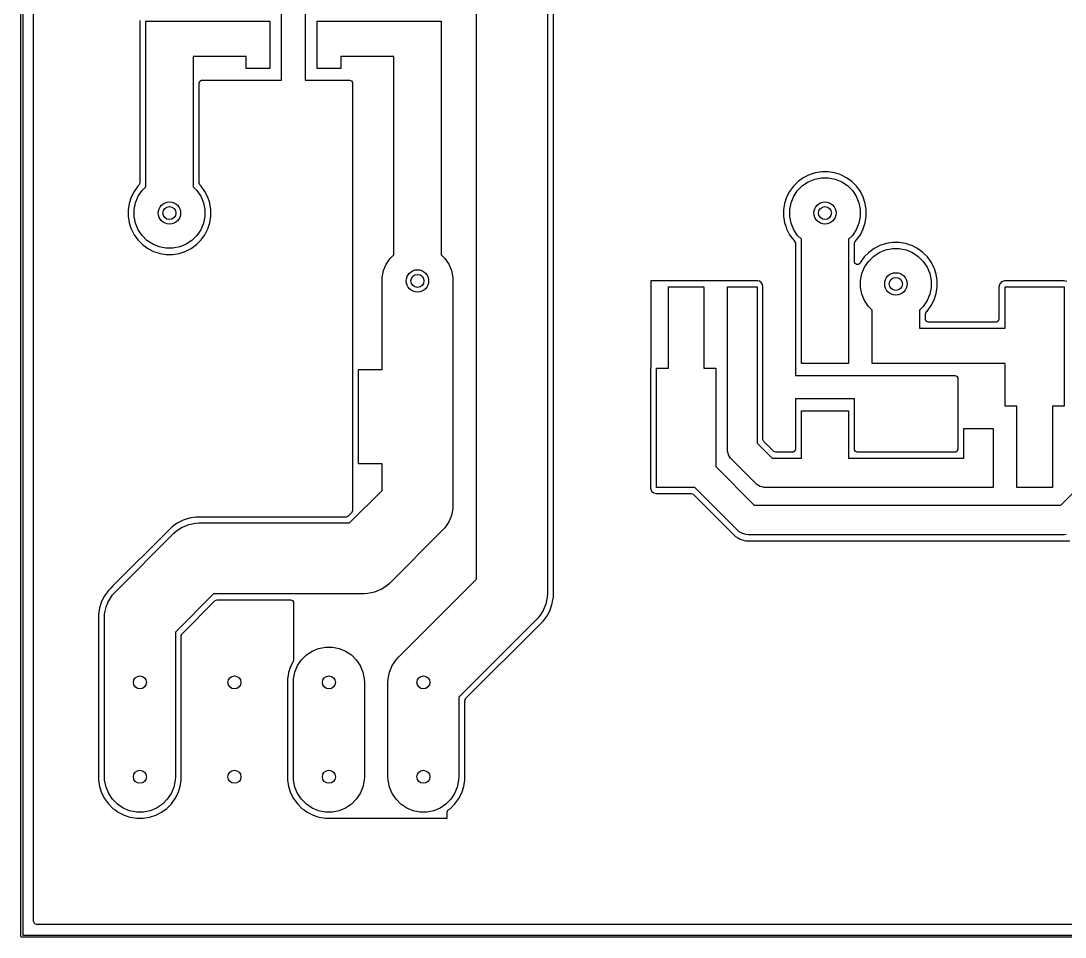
# Model space of a CAD drawing. Header units: millimetres. Extents: x 95.2 to 193.7, y -111.1 to -66.6.
# Drawn here: x 95.22 to 123.3, y -111.15 to -86.51 of the extents above; entities that cross this region are included whole.
import ezdxf

# ---------------------------------------------------------------- set-up
doc = ezdxf.new("R2010")
doc.units = ezdxf.units.MM
doc.layers.add('F.Cu', color=13, linetype='CONTINUOUS', true_color=0xc83434)

msp = doc.modelspace()

# ---------------------------------------------------------------- linework, layer by layer
at = {"layer": 'F.Cu', "linetype": 'CONTINUOUS'}
for p, q in [((95.225, -111.125), (95.225, -66.675)), ((95.275, -66.7), (95.275, -111.1)), ((95.5675, -102.464997), (95.5675, -72.946773)), ((107.47375, -101.522962), (107.47375, -83.02625)), ((109.37875, -83.420788), (109.37875, -101.9175)), ((109.538, -95.853249), (109.538, -85.442654)), ((102.235, -88.10625), (102.235, -86.20125)), ((102.87, -86.20125), (102.87, -88.10625)), ((98.4245, -86.503061), (98.4245, -90.867658)), ((98.58375, -87.471249), (98.58375, -86.518749)), ((98.58375, -86.518749), (99.85375, -86.518749)), ((99.85375, -86.518749), (101.441249, -86.518749)), ((101.441249, -86.518749), (101.441264, -86.51875)), ((101.441264, -86.51875), (101.9175, -86.51875)), ((101.9175, -86.51875), (101.9175, -87.78875)), ((103.1875, -87.78875), (103.1875, -86.51875)), ((103.1875, -86.51875), (103.663736, -86.51875)), ((103.663736, -86.51875), (103.663751, -86.518749)), ((103.663751, -86.518749), (105.88625, -86.518749)), ((105.88625, -86.518749), (106.52125, -86.518749)), ((106.52125, -86.518749), (106.52125, -87.15375)), ((106.52125, -87.15375), (106.52125, -92.798198)), ((98.58375, -90.972573), (98.58375, -87.471249)), ((101.2825, -87.471249), (99.85375, -87.471249)), ((99.85375, -87.471249), (99.85375, -90.972573)), ((101.2825, -87.78875), (101.2825, -87.471249)), ((105.25125, -87.471249), (103.8225, -87.471249)), ((103.8225, -87.471249), (103.8225, -87.78875)), ((105.25125, -92.798198), (105.25125, -87.471249)), ((101.9175, -87.78875), (101.2825, -87.78875)), ((103.8225, -87.78875), (103.1875, -87.78875)), ((100.013, -88.184625), (100.031336, -88.134247)), ((100.031336, -88.134247), (100.077765, -88.107441)), ((100.077765, -88.107441), (100.091375, -88.10625)), ((100.091375, -88.10625), (102.235, -88.10625)), ((102.87, -88.10625), (104.061625, -88.10625)), ((104.061625, -88.10625), (104.112003, -88.124586)), ((104.112003, -88.124586), (104.138809, -88.171015)), ((100.013, -90.867658), (100.013, -88.184625)), ((104.138809, -88.171015), (104.14, -88.184625)), ((104.14, -88.184625), (104.14, -95.86037)), ((116.413233, -90.647826), (116.257317, -90.727269)), ((116.579661, -90.593749), (116.413233, -90.647826)), ((116.752497, -90.566374), (116.579661, -90.593749)), ((116.752503, -90.566374), (116.752497, -90.566374)), ((116.927497, -90.566374), (116.752503, -90.566374)), ((116.927502, -90.566374), (116.927497, -90.566374)), ((117.100338, -90.593749), (116.927502, -90.566374)), ((117.22278, -90.633534), (117.100338, -90.593749)), ((117.266764, -90.647825), (117.22278, -90.633534)), ((117.266765, -90.647825), (117.266764, -90.647825)), ((117.266766, -90.647826), (117.266765, -90.647825)), ((117.422682, -90.727269), (117.266766, -90.647826)), ((98.401544, -90.923077), (98.37076, -90.95386)), ((98.406164, -90.918036), (98.401544, -90.923077)), ((98.4245, -90.867658), (98.406164, -90.918036)), ((100.013298, -90.874489), (100.013, -90.867658)), ((100.035956, -90.923077), (100.013298, -90.874489)), ((100.066739, -90.95386), (100.035956, -90.923077)), ((116.115735, -90.830134), (115.99201, -90.953859)), ((116.103708, -91.073864), (116.23574, -90.941832)), ((116.115748, -90.830123), (116.115735, -90.830134)), ((116.257309, -90.727274), (116.115748, -90.830123)), ((116.23574, -90.941832), (116.390995, -90.838094)), ((116.257317, -90.727269), (116.257309, -90.727274)), ((116.390995, -90.838094), (116.563504, -90.766638)), ((116.563504, -90.766638), (116.746639, -90.730211)), ((116.746639, -90.730211), (116.933361, -90.730211)), ((116.933361, -90.730211), (117.116496, -90.766638)), ((117.116496, -90.766638), (117.289005, -90.838094)), ((117.289005, -90.838094), (117.44426, -90.941832)), ((117.42269, -90.727274), (117.422682, -90.727269)), ((117.564251, -90.830123), (117.42269, -90.727274)), ((117.44426, -90.941832), (117.576292, -91.073864)), ((117.564264, -90.830134), (117.564251, -90.830123)), ((117.687989, -90.953859), (117.564264, -90.830134)), ((98.267895, -91.095442), (98.188452, -91.251358)), ((98.2679, -91.095434), (98.267895, -91.095442)), ((98.370749, -90.953873), (98.2679, -91.095434)), ((98.37076, -90.95386), (98.370749, -90.953873)), ((98.37872, -91.22912), (98.482458, -91.073865)), ((98.482458, -91.073865), (98.58375, -90.972573)), ((99.85375, -90.972573), (99.955042, -91.073865)), ((99.955042, -91.073865), (100.05878, -91.22912)), ((100.066744, -90.953866), (100.066739, -90.95386)), ((100.066746, -90.953868), (100.066744, -90.953866)), ((100.169604, -91.095441), (100.066746, -90.953868)), ((100.249049, -91.251361), (100.169604, -91.095441)), ((115.889145, -91.095441), (115.809702, -91.251357)), ((115.88915, -91.095433), (115.889145, -91.095441)), ((115.991999, -90.953872), (115.88915, -91.095433)), ((115.99201, -90.953859), (115.991999, -90.953872)), ((115.99997, -91.229119), (116.103708, -91.073864)), ((117.576292, -91.073864), (117.68003, -91.229119)), ((117.688, -90.953872), (117.687989, -90.953859)), ((117.723178, -91.002291), (117.688, -90.953872)), ((117.790854, -91.09544), (117.723178, -91.002291)), ((117.870299, -91.25136), (117.790854, -91.09544)), ((98.134375, -91.417786), (98.107, -91.590622)), ((98.188452, -91.251358), (98.134375, -91.417786)), ((98.270837, -91.584764), (98.307264, -91.401629)), ((98.307264, -91.401629), (98.37872, -91.22912)), ((100.05878, -91.22912), (100.130236, -91.401629)), ((100.130236, -91.401629), (100.166663, -91.584764)), ((100.290892, -91.380142), (100.249049, -91.251361)), ((100.303123, -91.417785), (100.290892, -91.380142)), ((100.303125, -91.41779), (100.303123, -91.417785)), ((100.3305, -91.590628), (100.303125, -91.41779)), ((115.755625, -91.417785), (115.72825, -91.590621)), ((115.809702, -91.251357), (115.755625, -91.417785)), ((115.892087, -91.584763), (115.928514, -91.401628)), ((115.928514, -91.401628), (115.99997, -91.229119)), ((117.68003, -91.229119), (117.751486, -91.401628)), ((117.751486, -91.401628), (117.787913, -91.584763)), ((117.924375, -91.417789), (117.870299, -91.25136)), ((117.95175, -91.590627), (117.924375, -91.417789)), ((98.107, -91.590622), (98.107, -91.765627)), ((98.107, -91.765627), (98.134375, -91.938463)), ((98.270837, -91.771486), (98.270837, -91.584764)), ((98.307264, -91.954621), (98.270837, -91.771486)), ((100.166663, -91.771486), (100.130236, -91.954621)), ((100.166663, -91.584764), (100.166663, -91.771486)), ((100.303125, -91.93846), (100.3305, -91.765622)), ((100.3305, -91.765622), (100.3305, -91.590628)), ((115.72825, -91.590621), (115.72825, -91.765626)), ((115.72825, -91.765626), (115.755625, -91.938462)), ((115.892087, -91.771485), (115.892087, -91.584763)), ((115.928514, -91.95462), (115.892087, -91.771485)), ((117.787913, -91.771485), (117.751486, -91.95462)), ((117.787913, -91.584763), (117.787913, -91.771485)), ((117.924375, -91.938459), (117.95175, -91.765621)), ((117.95175, -91.765621), (117.95175, -91.590627)), ((98.134375, -91.938463), (98.17416, -92.060905)), ((98.17416, -92.060905), (98.188451, -92.104889)), ((98.37872, -92.12713), (98.307264, -91.954621)), ((100.130236, -91.954621), (100.05878, -92.12713)), ((100.249049, -92.104889), (100.303125, -91.93846)), ((115.755625, -91.938462), (115.78503, -92.028958)), ((115.78503, -92.028958), (115.809701, -92.104888)), ((115.99997, -92.127129), (115.928514, -91.95462)), ((117.751486, -91.95462), (117.68003, -92.127129)), ((117.870299, -92.104888), (117.924375, -91.938459)), ((98.188451, -92.104889), (98.267895, -92.260808)), ((98.267895, -92.260808), (98.2679, -92.260815)), ((98.2679, -92.260815), (98.370749, -92.402376)), ((98.482458, -92.282385), (98.37872, -92.12713)), ((98.61449, -92.414417), (98.482458, -92.282385)), ((99.955042, -92.282385), (99.82301, -92.414417)), ((100.05878, -92.12713), (99.955042, -92.282385)), ((100.066746, -92.402382), (100.169604, -92.260809)), ((100.169604, -92.260809), (100.249049, -92.104889)), ((115.809701, -92.104888), (115.889145, -92.260807)), ((115.889145, -92.260807), (115.88915, -92.260814)), ((115.88915, -92.260814), (115.991999, -92.402375)), ((116.103708, -92.282384), (115.99997, -92.127129)), ((116.205, -92.383676), (116.103708, -92.282384)), ((117.576292, -92.282384), (117.475, -92.383676)), ((117.68003, -92.127129), (117.576292, -92.282384)), ((117.687996, -92.402381), (117.790854, -92.260808)), ((117.790854, -92.260808), (117.870299, -92.104888)), ((98.370749, -92.402376), (98.37076, -92.402389)), ((98.37076, -92.402389), (98.494485, -92.526114)), ((98.494485, -92.526114), (98.494498, -92.526125)), ((98.494498, -92.526125), (98.636059, -92.628974)), ((98.769745, -92.518155), (98.61449, -92.414417)), ((98.636059, -92.628974), (98.636066, -92.628979)), ((98.636066, -92.628979), (98.791986, -92.708424)), ((98.942254, -92.589611), (98.769745, -92.518155)), ((99.125389, -92.626038), (98.942254, -92.589611)), ((99.312111, -92.626038), (99.125389, -92.626038)), ((99.495246, -92.589611), (99.312111, -92.626038)), ((99.667755, -92.518155), (99.495246, -92.589611)), ((99.645514, -92.708424), (99.801434, -92.628979)), ((99.82301, -92.414417), (99.667755, -92.518155)), ((99.801434, -92.628979), (99.943007, -92.526121)), ((99.943007, -92.526121), (100.066746, -92.402382)), ((115.991999, -92.402375), (115.992, -92.402376)), ((115.992, -92.402376), (115.992004, -92.402381)), ((115.992004, -92.402381), (116.022794, -92.433171)), ((116.022794, -92.433171), (116.045452, -92.481758)), ((116.045452, -92.481758), (116.04575, -92.48859)), ((116.04575, -92.48859), (116.04575, -95.741929)), ((116.205, -94.77375), (116.205, -92.383676)), ((117.475, -92.383676), (117.475, -94.77375)), ((117.63425, -92.48859), (117.652586, -92.438212)), ((117.63425, -92.987797), (117.63425, -92.48859)), ((117.652586, -92.438212), (117.657195, -92.433181)), ((117.657195, -92.433181), (117.687996, -92.402381)), ((118.318233, -92.552826), (118.162317, -92.632269)), ((118.484661, -92.498749), (118.318233, -92.552826)), ((118.657497, -92.471374), (118.484661, -92.498749)), ((118.657503, -92.471374), (118.657497, -92.471374)), ((118.832497, -92.471374), (118.657503, -92.471374)), ((118.832502, -92.471374), (118.832497, -92.471374)), ((119.005338, -92.498749), (118.832502, -92.471374)), ((119.12778, -92.538534), (119.005338, -92.498749)), ((119.171764, -92.552825), (119.12778, -92.538534)), ((119.171765, -92.552825), (119.171764, -92.552825)), ((119.171766, -92.552826), (119.171765, -92.552825)), ((119.327682, -92.632269), (119.171766, -92.552826)), ((98.791986, -92.708424), (98.916802, -92.748979)), ((98.916802, -92.748979), (98.958411, -92.762499)), ((98.958411, -92.762499), (98.958412, -92.762499)), ((98.958412, -92.762499), (98.958415, -92.7625)), ((98.958415, -92.7625), (99.131253, -92.789875)), ((99.131253, -92.789875), (99.131256, -92.789875)), ((99.131256, -92.789875), (99.306244, -92.789875)), ((99.306244, -92.789875), (99.306247, -92.789875)), ((99.306247, -92.789875), (99.479085, -92.7625)), ((99.479085, -92.7625), (99.645514, -92.708424)), ((105.04622, -93.054745), (105.149958, -92.89949)), ((105.149958, -92.89949), (105.25125, -92.798198)), ((106.52125, -92.798198), (106.622542, -92.89949)), ((106.622542, -92.89949), (106.72628, -93.054745)), ((117.896999, -92.858872), (117.79415, -93.000433)), ((117.89701, -92.858859), (117.896999, -92.858872)), ((118.020735, -92.735134), (117.89701, -92.858859)), ((118.008708, -92.978864), (118.14074, -92.846832)), ((118.020748, -92.735123), (118.020735, -92.735134)), ((118.162309, -92.632274), (118.020748, -92.735123)), ((118.14074, -92.846832), (118.295995, -92.743094)), ((118.162317, -92.632269), (118.162309, -92.632274)), ((118.295995, -92.743094), (118.468504, -92.671638)), ((118.468504, -92.671638), (118.651639, -92.635211)), ((118.651639, -92.635211), (118.838361, -92.635211)), ((118.838361, -92.635211), (119.021496, -92.671638)), ((119.021496, -92.671638), (119.194005, -92.743094)), ((119.194005, -92.743094), (119.34926, -92.846832)), ((119.32769, -92.632274), (119.327682, -92.632269)), ((119.469251, -92.735123), (119.32769, -92.632274)), ((119.34926, -92.846832), (119.481292, -92.978864)), ((119.469264, -92.735134), (119.469251, -92.735123)), ((119.592989, -92.858859), (119.469264, -92.735134)), ((119.593, -92.858872), (119.592989, -92.858859)), ((119.695849, -93.000433), (119.593, -92.858872)), ((104.974764, -93.227254), (105.04622, -93.054745)), ((106.72628, -93.054745), (106.797736, -93.227254)), ((117.646894, -93.030482), (117.63425, -92.987797)), ((117.68971, -93.062747), (117.646894, -93.030482)), ((117.743248, -93.059942), (117.68971, -93.062747)), ((117.782457, -93.023379), (117.743248, -93.059942)), ((117.794139, -93.000451), (117.782457, -93.023379)), ((117.79415, -93.000433), (117.794139, -93.000451)), ((117.833514, -93.306628), (117.90497, -93.134119)), ((117.90497, -93.134119), (118.008708, -92.978864)), ((119.481292, -92.978864), (119.58503, -93.134119)), ((119.58503, -93.134119), (119.656486, -93.306628)), ((119.695854, -93.00044), (119.695849, -93.000433)), ((119.775299, -93.15636), (119.695854, -93.00044)), ((119.829375, -93.322789), (119.775299, -93.15636)), ((104.93375, -93.50375), (104.938337, -93.410389)), ((104.938337, -93.410389), (104.974764, -93.227254)), ((106.797736, -93.227254), (106.834163, -93.410389)), ((106.834163, -93.410389), (106.83875, -93.50375)), ((117.797087, -93.489763), (117.833514, -93.306628)), ((119.656486, -93.306628), (119.692913, -93.489763)), ((119.85675, -93.495627), (119.829375, -93.322789)), ((104.93375, -95.885001), (104.93375, -93.50375)), ((106.83875, -93.50375), (106.83875, -97.075623)), ((112.587617, -93.50375), (112.156875, -93.50375)), ((112.156875, -93.50375), (112.156875, -95.821417)), ((112.607406, -93.500123), (112.587617, -93.50375)), ((112.607528, -93.500691), (112.607406, -93.500123)), ((112.613322, -93.499447), (112.607528, -93.500691)), ((112.633123, -93.498249), (112.613322, -93.499447)), ((112.633125, -93.498249), (112.633123, -93.498249)), ((113.585625, -93.498249), (112.633125, -93.498249)), ((112.633125, -95.091249), (112.633125, -93.662499)), ((112.633125, -93.662499), (113.585625, -93.662499)), ((113.585627, -93.498249), (113.585625, -93.498249)), ((113.585625, -93.662499), (113.585625, -95.249999)), ((113.585632, -93.49825), (113.585627, -93.498249)), ((113.598702, -93.501472), (113.585632, -93.49825)), ((113.617459, -93.50375), (113.598702, -93.501472)), ((114.196017, -93.50375), (113.617459, -93.50375)), ((114.203703, -93.503372), (114.196017, -93.50375)), ((114.204941, -93.503249), (114.203703, -93.503372)), ((115.030058, -93.503249), (114.204941, -93.503249)), ((114.220625, -95.249999), (114.220625, -93.662499)), ((114.220625, -93.662499), (115.014375, -93.662499)), ((115.014375, -93.662499), (115.014375, -94.456249)), ((115.03006, -93.503249), (115.030058, -93.503249)), ((115.076511, -93.512489), (115.03006, -93.503249)), ((115.129188, -93.547686), (115.076511, -93.512489)), ((115.164385, -93.600363), (115.129188, -93.547686)), ((115.164385, -93.600364), (115.164385, -93.600363)), ((115.173624, -93.646815), (115.164385, -93.600364)), ((115.173624, -94.376709), (115.173624, -93.646815)), ((117.797087, -93.676485), (117.797087, -93.489763)), ((117.833514, -93.85962), (117.797087, -93.676485)), ((119.692913, -93.676485), (119.656486, -93.85962)), ((119.692913, -93.489763), (119.692913, -93.676485)), ((119.829375, -93.843459), (119.85675, -93.670621)), ((119.85675, -93.670621), (119.85675, -93.495627)), ((121.517626, -93.662497), (121.517625, -93.662501)), ((121.517625, -93.662501), (121.517625, -94.536125)), ((121.536439, -93.586168), (121.517626, -93.662497)), ((121.588569, -93.527325), (121.536439, -93.586167)), ((121.536439, -93.586167), (121.536439, -93.586168)), ((121.588571, -93.527323), (121.588569, -93.527325)), ((121.662077, -93.499446), (121.588571, -93.527323)), ((121.681873, -93.498249), (121.662077, -93.499446)), ((121.681875, -93.498249), (121.681873, -93.498249)), ((123.269375, -93.498249), (121.681875, -93.498249)), ((121.681875, -94.77375), (121.681875, -93.662499)), ((121.681875, -93.662499), (123.269375, -93.662499)), ((123.345706, -93.517063), (123.269375, -93.498249)), ((123.269375, -93.662499), (123.269375, -96.869249)), ((117.90497, -94.032129), (117.833514, -93.85962)), ((118.008708, -94.187384), (117.90497, -94.032129)), ((119.58503, -94.032129), (119.481292, -94.187384)), ((119.656486, -93.85962), (119.58503, -94.032129)), ((119.695854, -94.165808), (119.775299, -94.009888)), ((119.775299, -94.009888), (119.829375, -93.843459)), ((118.11, -94.288676), (118.008708, -94.187384)), ((118.11, -94.77375), (118.11, -94.288676)), ((119.481292, -94.187384), (119.38, -94.288676)), ((119.38, -94.288676), (119.38, -94.77375)), ((119.562195, -94.338181), (119.592996, -94.307381)), ((119.592996, -94.307381), (119.695854, -94.165808)), ((115.014375, -94.456249), (115.014375, -97.863734)), ((115.173625, -94.376723), (115.173624, -94.376709)), ((115.173625, -97.765307), (115.173625, -94.376723)), ((119.53925, -94.39359), (119.557586, -94.343212)), ((119.53925, -94.536125), (119.53925, -94.39359)), ((119.540441, -94.549735), (119.53925, -94.536125)), ((119.542181, -94.552749), (119.540441, -94.549735)), ((119.543977, -94.562931), (119.542181, -94.552749)), ((119.557065, -94.578529), (119.543977, -94.562931)), ((119.567247, -94.596164), (119.557065, -94.578529)), ((119.557586, -94.343212), (119.562195, -94.338181)), ((119.573892, -94.598582), (119.567247, -94.596164)), ((121.499289, -94.586503), (121.45286, -94.613309)), ((121.517625, -94.536125), (121.499289, -94.586503)), ((116.205, -95.72625), (116.205, -94.77375)), ((117.475, -94.77375), (117.475, -95.72625)), ((118.11, -95.72625), (118.11, -94.77375)), ((119.38, -94.77375), (121.681875, -94.77375)), ((119.578438, -94.604), (119.573892, -94.598582)), ((119.59849, -94.607535), (119.578438, -94.604)), ((119.617625, -94.6145), (119.59849, -94.607535)), ((121.43925, -94.6145), (119.617625, -94.6145)), ((121.45286, -94.613309), (121.43925, -94.6145)), ((112.633125, -95.853249), (112.633125, -95.091249)), ((113.585625, -95.249999), (113.585625, -95.853249)), ((114.220625, -98.028125), (114.220625, -95.249999)), ((104.139622, -95.868053), (104.139498, -95.869311)), ((104.139498, -95.869311), (104.139498, -98.440688)), ((104.14, -95.86037), (104.139622, -95.868053)), ((104.298748, -98.424999), (104.298748, -95.885001)), ((104.298748, -95.885001), (104.93375, -95.885001)), ((109.538, -101.827207), (109.538, -95.853249)), ((112.154984, -95.838603), (112.151375, -95.853249)), ((112.151375, -95.853249), (112.151375, -95.856383)), ((112.151375, -95.856383), (112.151375, -99.06)), ((112.155308, -95.837011), (112.154984, -95.838603)), ((112.155395, -95.833599), (112.155308, -95.837011)), ((112.156875, -95.821417), (112.155395, -95.833599)), ((112.315625, -99.059999), (112.315625, -95.853249)), ((112.315625, -95.853249), (112.633125, -95.853249)), ((113.585625, -95.853249), (113.903125, -95.853249)), ((113.903125, -95.853249), (113.903125, -98.498734)), ((116.04575, -95.741929), (116.045873, -95.743168)), ((116.045873, -95.743168), (116.04625, -95.750851)), ((116.04625, -95.750851), (116.04625, -96.04375)), ((117.475, -95.72625), (116.205, -95.72625)), ((118.745, -95.72625), (118.11, -95.72625)), ((121.681875, -95.72625), (118.745, -95.72625)), ((121.681875, -96.869249), (121.681875, -95.72625)), ((116.04625, -96.04375), (120.3335, -96.04375)), ((120.3335, -96.04375), (120.383878, -96.062086)), ((120.383878, -96.062086), (120.410684, -96.108515)), ((120.410684, -96.108515), (120.411875, -96.122125)), ((120.411875, -96.122125), (120.411875, -97.447889)), ((117.63375, -96.67875), (116.04625, -96.67875)), ((116.04625, -96.67875), (116.04625, -96.971638)), ((117.63375, -96.971649), (117.63375, -96.67875)), ((106.83875, -97.075623), (106.838748, -97.075663)), ((106.838748, -97.075663), (106.838748, -97.154959)), ((116.045872, -96.979322), (116.04575, -96.98056)), ((116.04575, -96.98056), (116.04575, -98.028625)), ((116.04625, -96.971638), (116.045872, -96.979322)), ((116.205, -97.948748), (116.205, -96.996248)), ((116.205, -96.996248), (117.475, -96.996248)), ((117.475, -96.996248), (117.475, -97.631249)), ((117.634128, -96.979333), (117.63375, -96.971649)), ((117.634249, -96.980561), (117.634128, -96.979333)), ((117.634249, -97.546698), (117.634249, -96.980561)), ((121.999375, -96.869249), (121.681875, -96.869249)), ((121.999375, -97.472499), (121.999375, -96.869249)), ((123.269375, -96.869249), (122.951875, -96.869249)), ((122.951875, -96.869249), (122.951875, -97.631249)), ((106.838748, -97.154959), (106.83875, -97.155)), ((106.83875, -97.155), (106.83875, -99.536251)), ((117.475, -97.631249), (117.475, -97.63125)), ((117.475, -97.63125), (117.475, -98.26625)), ((117.63425, -97.546712), (117.634249, -97.546698)), ((117.63425, -98.028625), (117.63425, -97.546712)), ((120.411497, -97.455573), (120.411375, -97.456811)), ((120.411375, -97.456811), (120.411375, -98.028625)), ((120.411875, -97.447889), (120.411497, -97.455573)), ((120.570625, -98.26625), (120.570625, -97.472499)), ((120.570625, -97.472499), (121.364375, -97.472499)), ((121.364375, -97.472499), (121.364375, -99.059999)), ((121.999375, -99.059999), (121.999375, -97.472499)), ((122.951875, -97.631249), (122.951875, -99.059999)), ((115.014375, -97.863734), (115.416891, -98.26625)), ((115.173923, -97.772138), (115.173625, -97.765307)), ((115.196581, -97.820726), (115.173923, -97.772138)), ((115.459899, -98.084044), (115.196581, -97.820726)), ((116.205, -98.26625), (116.205, -97.948748)), ((114.22402, -98.079928), (114.220625, -98.028125)), ((114.239044, -98.135997), (114.22402, -98.079928)), ((114.250835, -98.180003), (114.239044, -98.135997)), ((114.302637, -98.269727), (114.250835, -98.180003)), ((115.46494, -98.088664), (115.459899, -98.084044)), ((115.515318, -98.107), (115.46494, -98.088664)), ((115.967375, -98.107), (115.515318, -98.107)), ((115.980985, -98.105809), (115.967375, -98.107)), ((116.027414, -98.079003), (115.980985, -98.105809)), ((116.04575, -98.028625), (116.027414, -98.079003)), ((117.635441, -98.042235), (117.63425, -98.028625)), ((117.662247, -98.088664), (117.635441, -98.042235)), ((117.712625, -98.107), (117.662247, -98.088664)), ((120.333, -98.107), (117.712625, -98.107)), ((120.34661, -98.105809), (120.333, -98.107)), ((120.393039, -98.079003), (120.34661, -98.105809)), ((120.411375, -98.028625), (120.393039, -98.079003)), ((104.139498, -98.440688), (104.139622, -98.441937)), ((104.139622, -98.441937), (104.14, -98.44962)), ((104.14, -98.44962), (104.14, -99.677786)), ((104.93375, -98.424999), (104.298748, -98.424999)), ((104.93375, -99.141713), (104.93375, -98.424999)), ((113.903125, -98.498734), (114.940641, -99.53625)), ((114.336867, -98.308758), (114.302637, -98.269727)), ((114.971867, -98.943758), (114.336867, -98.308758)), ((115.416891, -98.26625), (116.205, -98.26625)), ((117.475, -98.26625), (120.570625, -98.26625)), ((112.151375, -99.06), (112.152572, -99.079796)), ((112.152572, -99.079796), (112.180449, -99.153302)), ((113.341858, -99.059999), (112.315625, -99.059999)), ((114.495617, -100.213758), (113.341858, -99.059999)), ((115.010898, -98.977988), (114.971867, -98.943758)), ((115.100622, -99.02979), (115.010898, -98.977988)), ((115.15066, -99.043197), (115.100622, -99.02979)), ((115.200697, -99.056605), (115.15066, -99.043197)), ((115.2525, -99.06), (115.200697, -99.056605)), ((120.9675, -99.06), (115.2525, -99.06)), ((120.967515, -99.059999), (120.9675, -99.06)), ((121.364375, -99.059999), (120.967515, -99.059999)), ((122.951875, -99.059999), (121.999375, -99.059999)), ((104.062963, -100.0125), (104.93375, -99.141713)), ((112.180449, -99.153302), (112.18045, -99.153304)), ((112.18045, -99.153304), (112.239294, -99.205435)), ((112.239294, -99.205435), (112.315625, -99.224249)), ((112.315625, -99.224249), (113.24843, -99.224249)), ((113.24843, -99.224249), (113.298808, -99.242585)), ((113.298808, -99.242585), (113.303849, -99.247204)), ((113.303849, -99.247204), (114.328496, -100.27185)), ((123.184359, -99.53625), (123.586875, -99.133734)), ((106.834163, -99.629612), (106.797736, -99.812747)), ((106.83875, -99.536251), (106.834163, -99.629612)), ((114.940641, -99.53625), (123.184359, -99.53625)), ((99.75216, -99.880625), (99.585733, -99.934702)), ((99.924997, -99.853249), (99.75216, -99.880625)), ((99.925003, -99.853249), (99.924997, -99.853249)), ((100.099997, -99.853249), (99.925003, -99.853249)), ((100.103223, -99.853249), (100.099997, -99.853249)), ((100.103247, -99.85325), (100.103223, -99.853249)), ((103.964536, -99.85325), (100.103247, -99.85325)), ((103.971367, -99.852952), (103.964536, -99.85325)), ((104.019955, -99.830294), (103.971367, -99.852952)), ((104.117044, -99.733205), (104.019955, -99.830294)), ((104.121664, -99.728164), (104.117044, -99.733205)), ((104.122843, -99.724922), (104.121664, -99.728164)), ((104.132657, -99.710909), (104.122843, -99.724922)), ((104.134148, -99.693864), (104.132657, -99.710909)), ((104.14, -99.677786), (104.134148, -99.693864)), ((106.781082, -99.852952), (106.72628, -99.985257)), ((106.797736, -99.812747), (106.781082, -99.852952)), ((99.226373, -100.178873), (99.164504, -100.240743)), ((99.288242, -100.117004), (99.226373, -100.178873)), ((99.288248, -100.116999), (99.288242, -100.117004)), ((99.429809, -100.01415), (99.288248, -100.116999)), ((99.40824, -100.228708), (99.563494, -100.12497)), ((99.429817, -100.014145), (99.429809, -100.01415)), ((99.585733, -99.934702), (99.429817, -100.014145)), ((99.563494, -100.12497), (99.614021, -100.104041)), ((99.614021, -100.104041), (99.736004, -100.053514)), ((99.736004, -100.053514), (99.919139, -100.017087)), ((99.919139, -100.017087), (100.0125, -100.0125)), ((100.0125, -100.0125), (104.062963, -100.0125)), ((106.559769, -100.20977), (105.13102, -101.638519)), ((106.622542, -100.140511), (106.559769, -100.20977)), ((106.72628, -99.985257), (106.622542, -100.140511)), ((99.164501, -100.240746), (97.700746, -101.704501)), ((97.751481, -101.878981), (99.338981, -100.291481)), ((99.164504, -100.240743), (99.164501, -100.240746)), ((99.338981, -100.291481), (99.40824, -100.228708)), ((114.328496, -100.27185), (114.328517, -100.271873)), ((114.328517, -100.271873), (114.434776, -100.378132)), ((114.434776, -100.378132), (114.434779, -100.378134)), ((114.434779, -100.378134), (114.434781, -100.378136)), ((114.434781, -100.378136), (114.515176, -100.424552)), ((114.534648, -100.247987), (114.495617, -100.213758)), ((114.515176, -100.424552), (114.561593, -100.451351)), ((114.624373, -100.29979), (114.534648, -100.247987)), ((114.561593, -100.451351), (114.561594, -100.451351)), ((114.561594, -100.451351), (114.561595, -100.451352)), ((114.561595, -100.451352), (114.673137, -100.481239)), ((114.724447, -100.326605), (114.624373, -100.29979)), ((114.673137, -100.481239), (114.703035, -100.48925)), ((114.703035, -100.48925), (114.703039, -100.48925)), ((114.703039, -100.48925), (123.421961, -100.48925)), ((114.77625, -100.33), (114.724447, -100.326605)), ((123.269375, -100.33), (114.77625, -100.33)), ((123.321178, -100.326605), (123.269375, -100.33)), ((105.371481, -103.625231), (107.47375, -101.522962)), ((97.576999, -101.828248), (97.47415, -101.969809)), ((97.577004, -101.828242), (97.576999, -101.828248)), ((97.638873, -101.766373), (97.577004, -101.828242)), ((97.700743, -101.704504), (97.638873, -101.766373)), ((97.688708, -101.94824), (97.751481, -101.878981)), ((97.700746, -101.704501), (97.700743, -101.704504)), ((104.733997, -101.876486), (104.550862, -101.912913)), ((104.860373, -101.824139), (104.733997, -101.876486)), ((104.906507, -101.80503), (104.860373, -101.824139)), ((105.061761, -101.701292), (104.906507, -101.80503)), ((105.13102, -101.638519), (105.061761, -101.701292)), ((109.538001, -101.827222), (109.538, -101.827207)), ((109.538001, -101.830003), (109.538001, -101.827222)), ((109.538001, -102.004997), (109.538001, -101.830003)), ((97.394702, -102.125733), (97.340625, -102.29216)), ((97.474145, -101.969817), (97.394702, -102.125733)), ((97.47415, -101.969809), (97.474145, -101.969817)), ((97.513514, -102.276004), (97.564041, -102.154021)), ((97.564041, -102.154021), (97.58497, -102.103494)), ((97.58497, -102.103494), (97.688708, -101.94824)), ((100.407038, -101.9175), (99.3775, -102.947038)), ((99.559706, -102.990046), (100.450046, -102.099706)), ((104.457501, -101.9175), (100.407038, -101.9175)), ((100.450046, -102.099706), (100.498634, -102.077048)), ((100.498634, -102.077048), (100.505465, -102.07675)), ((100.505465, -102.07675), (102.474125, -102.07675)), ((102.474125, -102.07675), (102.524503, -102.095086)), ((102.524503, -102.095086), (102.551309, -102.141515)), ((102.551309, -102.141515), (102.5525, -102.155125)), ((102.5525, -102.155125), (102.5525, -103.700479)), ((104.550862, -101.912913), (104.457501, -101.9175)), ((109.374163, -102.010861), (109.337736, -102.193996)), ((109.37875, -101.9175), (109.374163, -102.010861)), ((109.510625, -102.177835), (109.518877, -102.125736)), ((109.518877, -102.125736), (109.538001, -102.004997)), ((97.340625, -102.29216), (97.313249, -102.464997)), ((97.477087, -102.459139), (97.513514, -102.276004)), ((109.26628, -102.366506), (109.162542, -102.52176)), ((109.303767, -102.276004), (109.26628, -102.366506)), ((109.337736, -102.193996), (109.303767, -102.276004)), ((109.377104, -102.500184), (109.456549, -102.344264)), ((109.456549, -102.344264), (109.510625, -102.177835)), ((95.5675, -110.729125), (95.5675, -102.464997)), ((97.313249, -102.464997), (97.313249, -102.643222)), ((97.313249, -102.643222), (97.31325, -102.643247)), ((97.31325, -102.643247), (97.31325, -106.926252)), ((97.4725, -102.5525), (97.477087, -102.459139)), ((97.4725, -104.29875), (97.4725, -102.5525)), ((109.099769, -102.591019), (106.9975, -104.693288)), ((109.162542, -102.52176), (109.099769, -102.591019)), ((109.14605, -102.769953), (109.274239, -102.641764)), ((109.274239, -102.641764), (109.274246, -102.641757)), ((109.274246, -102.641757), (109.377104, -102.500184)), ((99.3775, -102.947038), (99.3775, -104.29875)), ((99.53675, -103.045465), (99.555086, -102.995087)), ((99.555086, -102.995087), (99.559706, -102.990046)), ((107.179694, -104.736307), (109.146037, -102.769963)), ((109.146037, -102.769963), (109.14605, -102.769953)), ((99.53675, -104.211253), (99.53675, -103.045465)), ((102.768708, -103.69449), (102.90074, -103.562458)), ((102.90074, -103.562458), (103.055995, -103.45872)), ((103.055995, -103.45872), (103.228504, -103.387264)), ((103.228504, -103.387264), (103.411639, -103.350837)), ((103.411639, -103.350837), (103.598361, -103.350837)), ((103.598361, -103.350837), (103.781496, -103.387264)), ((103.781496, -103.387264), (103.954005, -103.45872)), ((103.954005, -103.45872), (104.10926, -103.562458)), ((104.10926, -103.562458), (104.241292, -103.69449)), ((102.543958, -103.73606), (102.474699, -103.871987)), ((102.5525, -103.700479), (102.543958, -103.73606)), ((102.593514, -104.022254), (102.66497, -103.849745)), ((102.66497, -103.849745), (102.768708, -103.69449)), ((104.241292, -103.69449), (104.34503, -103.849745)), ((104.34503, -103.849745), (104.416486, -104.022254)), ((105.133514, -104.022254), (105.20497, -103.849745)), ((105.20497, -103.849744), (105.308708, -103.69449)), ((105.20497, -103.849745), (105.20497, -103.849744)), ((105.308708, -103.69449), (105.371481, -103.625231)), ((102.420626, -104.03841), (102.39325, -104.211247)), ((102.474699, -103.871987), (102.420626, -104.038407)), ((102.420626, -104.038407), (102.420626, -104.03841)), ((102.557087, -104.205389), (102.593514, -104.022254)), ((104.416486, -104.022254), (104.452913, -104.205389)), ((105.097087, -104.205389), (105.133514, -104.022254)), ((97.4725, -106.83875), (97.4725, -104.29875)), ((99.3775, -104.29875), (99.3775, -106.83875)), ((99.53675, -106.926247), (99.53675, -104.211253)), ((102.39325, -104.211247), (102.39325, -106.926252)), ((102.5525, -104.29875), (102.557087, -104.205389)), ((102.5525, -106.83875), (102.5525, -104.29875)), ((104.452913, -104.205389), (104.4575, -104.29875)), ((104.4575, -104.29875), (104.4575, -106.83875)), ((105.0925, -104.29875), (105.097087, -104.205389)), ((105.0925, -106.83875), (105.0925, -104.29875)), ((106.9975, -104.693288), (106.9975, -106.83875)), ((107.15675, -104.791715), (107.175086, -104.741337)), ((107.15675, -106.926247), (107.15675, -104.791715)), ((107.175086, -104.741337), (107.179694, -104.736307)), ((97.31325, -106.926252), (97.340625, -107.099088)), ((97.477087, -106.932111), (97.4725, -106.83875)), ((97.513514, -107.115246), (97.477087, -106.932111)), ((99.372913, -106.932111), (99.336486, -107.115246)), ((99.3775, -106.83875), (99.372913, -106.932111)), ((99.509375, -107.099085), (99.53675, -106.926247)), ((102.39325, -106.926252), (102.420625, -107.099088)), ((102.557087, -106.932111), (102.5525, -106.83875)), ((102.593514, -107.115246), (102.557087, -106.932111)), ((104.452913, -106.932111), (104.416486, -107.115246)), ((104.4575, -106.83875), (104.452913, -106.932111)), ((105.097087, -106.932111), (105.0925, -106.83875)), ((105.133514, -107.115246), (105.097087, -106.932111)), ((106.992913, -106.932111), (106.956486, -107.115246)), ((106.9975, -106.83875), (106.992913, -106.932111)), ((107.129375, -107.099085), (107.15675, -106.926247)), ((97.340625, -107.099088), (97.394702, -107.265516)), ((97.58497, -107.287755), (97.513514, -107.115246)), ((99.336486, -107.115246), (99.26503, -107.287755)), ((99.455299, -107.265514), (99.509375, -107.099085)), ((102.420625, -107.099088), (102.474702, -107.265516)), ((102.66497, -107.287755), (102.593514, -107.115246)), ((104.416486, -107.115246), (104.34503, -107.287755)), ((105.20497, -107.287755), (105.133514, -107.115246)), ((106.956486, -107.115246), (106.88503, -107.287755)), ((107.075299, -107.265514), (107.129375, -107.099085)), ((97.394702, -107.265516), (97.474145, -107.421432)), ((97.474145, -107.421432), (97.47415, -107.42144)), ((97.47415, -107.42144), (97.576999, -107.563001)), ((97.688708, -107.44301), (97.58497, -107.287755)), ((97.82074, -107.575042), (97.688708, -107.44301)), ((99.161292, -107.44301), (99.02926, -107.575042)), ((99.26503, -107.287755), (99.161292, -107.44301)), ((99.272996, -107.563007), (99.375854, -107.421434)), ((99.375854, -107.421434), (99.455299, -107.265514)), ((102.474702, -107.265516), (102.554145, -107.421432)), ((102.554145, -107.421432), (102.55415, -107.42144)), ((102.55415, -107.42144), (102.656999, -107.563001)), ((102.768708, -107.44301), (102.66497, -107.287755)), ((102.90074, -107.575042), (102.768708, -107.44301)), ((104.241292, -107.44301), (104.10926, -107.575042)), ((104.34503, -107.287755), (104.241292, -107.44301)), ((105.308708, -107.44301), (105.20497, -107.287755)), ((105.44074, -107.575042), (105.308708, -107.44301)), ((106.781292, -107.44301), (106.64926, -107.575042)), ((106.88503, -107.287755), (106.781292, -107.44301)), ((106.892996, -107.563007), (106.995854, -107.421434)), ((106.995854, -107.421434), (107.075299, -107.265514)), ((97.576999, -107.563001), (97.57701, -107.563014)), ((97.57701, -107.563014), (97.700735, -107.686739)), ((97.700735, -107.686739), (97.700748, -107.68675)), ((97.700748, -107.68675), (97.757691, -107.728121)), ((97.757691, -107.728121), (97.842316, -107.789604)), ((97.975995, -107.67878), (97.82074, -107.575042)), ((97.842316, -107.789604), (97.998236, -107.869049)), ((98.148504, -107.750236), (97.975995, -107.67878)), ((98.331639, -107.786663), (98.148504, -107.750236)), ((98.518361, -107.786663), (98.331639, -107.786663)), ((98.701496, -107.750236), (98.518361, -107.786663)), ((98.874005, -107.67878), (98.701496, -107.750236)), ((98.851764, -107.869049), (99.007684, -107.789604)), ((99.02926, -107.575042), (98.874005, -107.67878)), ((99.007684, -107.789604), (99.149257, -107.686746)), ((99.149257, -107.686746), (99.272996, -107.563007)), ((102.656999, -107.563001), (102.65701, -107.563014)), ((102.65701, -107.563014), (102.780735, -107.686739)), ((102.780735, -107.686739), (102.780748, -107.68675)), ((102.780748, -107.68675), (102.837691, -107.728121)), ((102.837691, -107.728121), (102.922316, -107.789604)), ((103.055995, -107.67878), (102.90074, -107.575042)), ((102.922316, -107.789604), (103.078236, -107.869049)), ((103.228504, -107.750236), (103.055995, -107.67878)), ((103.411639, -107.786663), (103.228504, -107.750236)), ((103.598361, -107.786663), (103.411639, -107.786663)), ((103.781496, -107.750236), (103.598361, -107.786663)), ((103.954005, -107.67878), (103.781496, -107.750236)), ((104.10926, -107.575042), (103.954005, -107.67878)), ((105.595995, -107.67878), (105.44074, -107.575042)), ((105.768504, -107.750236), (105.595995, -107.67878)), ((105.951639, -107.786663), (105.768504, -107.750236)), ((106.138361, -107.786663), (105.951639, -107.786663)), ((106.321496, -107.750236), (106.138361, -107.786663)), ((106.494005, -107.67878), (106.321496, -107.750236)), ((106.64926, -107.575042), (106.494005, -107.67878)), ((106.68, -107.791528), (106.698336, -107.74115)), ((106.698336, -107.74115), (106.712308, -107.728121)), ((106.712308, -107.728121), (106.769252, -107.68675)), ((106.769252, -107.68675), (106.769253, -107.686748)), ((106.769253, -107.686748), (106.769257, -107.686746)), ((106.769257, -107.686746), (106.892996, -107.563007)), ((97.998236, -107.869049), (98.127017, -107.910892)), ((98.127017, -107.910892), (98.164661, -107.923124)), ((98.164661, -107.923124), (98.164662, -107.923124)), ((98.164662, -107.923124), (98.164665, -107.923125)), ((98.164665, -107.923125), (98.337503, -107.9505)), ((98.337503, -107.9505), (98.337506, -107.9505)), ((98.337506, -107.9505), (98.512494, -107.9505)), ((98.512494, -107.9505), (98.512497, -107.9505)), ((98.512497, -107.9505), (98.685335, -107.923125)), ((98.685335, -107.923125), (98.851764, -107.869049)), ((103.078236, -107.869049), (103.207017, -107.910892)), ((103.207017, -107.910892), (103.244661, -107.923124)), ((103.244661, -107.923124), (103.244662, -107.923124)), ((103.244662, -107.923124), (103.244665, -107.923125)), ((103.244665, -107.923125), (103.417503, -107.9505)), ((103.417503, -107.9505), (103.417506, -107.9505)), ((103.417506, -107.9505), (103.592494, -107.9505)), ((103.592494, -107.9505), (103.592497, -107.9505)), ((103.592497, -107.9505), (103.592499, -107.950499)), ((103.592499, -107.950499), (103.59557, -107.950258)), ((103.59557, -107.950258), (103.595588, -107.950492)), ((103.595588, -107.950492), (103.601823, -107.95)), ((103.601823, -107.95), (105.948177, -107.95)), ((105.948177, -107.95), (105.954411, -107.950492)), ((105.954411, -107.950492), (105.95443, -107.950258)), ((105.95443, -107.950258), (105.9575, -107.950499)), ((105.9575, -107.950499), (105.957503, -107.9505)), ((105.957503, -107.9505), (105.957506, -107.9505)), ((105.957506, -107.9505), (106.132494, -107.9505)), ((106.132494, -107.9505), (106.132497, -107.9505)), ((106.132497, -107.9505), (106.132499, -107.950499)), ((106.132499, -107.950499), (106.13557, -107.950258)), ((106.13557, -107.950258), (106.135588, -107.950492)), ((106.135588, -107.950492), (106.141823, -107.95)), ((106.141823, -107.95), (106.68, -107.95)), ((106.68, -107.95), (106.68, -107.791528)), ((95.568691, -110.742735), (95.5675, -110.729125)), ((95.595497, -110.789164), (95.568691, -110.742735)), ((95.645875, -110.8075), (95.595497, -110.789164)), ((131.207875, -110.8075), (95.645875, -110.8075)), ((95.226903, -111.134567), (95.225, -111.125)), ((95.240433, -111.148097), (95.226903, -111.134567)), ((95.25, -111.15), (95.240433, -111.148097)), ((193.675, -111.15), (95.25, -111.15)), ((95.275, -111.1), (193.65, -111.1))]:
    msp.add_line(p, q, dxfattribs=at)
at = {"layer": 'F.Cu'}
for centre, radius in [((99.21875, -91.678125), 0.3), ((99.21875, -91.678125), 0.175), ((116.84, -91.678124), 0.3), ((116.84, -91.678124), 0.175), ((105.88625, -93.50375), 0.3), ((105.88625, -93.50375), 0.175), ((118.745, -93.583124), 0.3), ((118.745, -93.583124), 0.175), ((98.425, -104.29875), 0.175), ((98.425, -104.29875), 0.175), ((98.425, -104.29875), 0.175), ((100.965, -104.29875), 0.175), ((100.965, -104.29875), 0.175), ((100.965, -104.29875), 0.175), ((103.505, -104.29875), 0.175), ((103.505, -104.29875), 0.175), ((103.505, -104.29875), 0.175), ((106.045, -104.29875), 0.175), ((106.045, -104.29875), 0.175), ((106.045, -104.29875), 0.175), ((98.425, -106.83875), 0.175), ((98.425, -106.83875), 0.175), ((98.425, -106.83875), 0.175), ((100.965, -106.83875), 0.175), ((100.965, -106.83875), 0.175), ((100.965, -106.83875), 0.175), ((103.505, -106.83875), 0.175), ((103.505, -106.83875), 0.175), ((103.505, -106.83875), 0.175), ((106.045, -106.83875), 0.175), ((106.045, -106.83875), 0.175), ((106.045, -106.83875), 0.175)]:
    msp.add_circle(centre, radius, dxfattribs=at)

doc.saveas('drawing.dxf')
